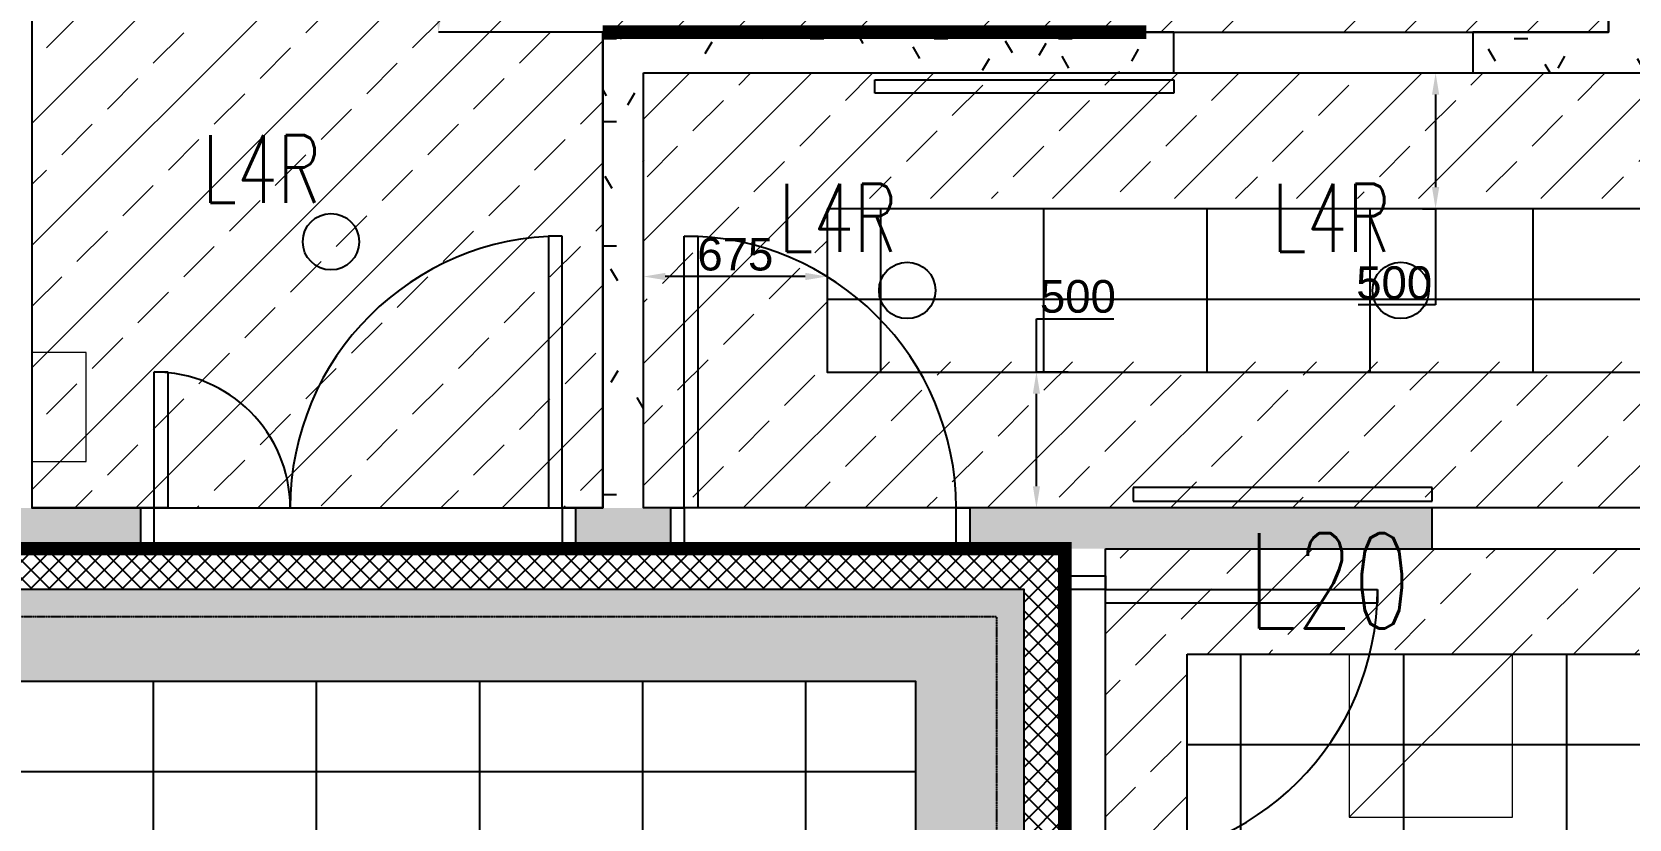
# Model space of a CAD drawing. Header units: millimetres. Extents: x -92759 to 184353, y -15225 to 86714.
# Drawn here: x -52833 to -46958, y 47422 to 50317 of the extents above; entities that cross this region are included whole.
import ezdxf

# ---------------------------------------------------------------- set-up
doc = ezdxf.new("R2010")
doc.units = ezdxf.units.MM
doc.linetypes.add('Dash', pattern=[952.5, 476.25, -476.25])
doc.linetypes.add('HIDDEN', pattern=[0.375, 0.25, -0.125])
doc.layers.get('Defpoints').update_dxf_attribs({"color": 8})
for name, color, linetype in [('0-1', 9, 'Continuous'), ('A-_DOOR----_E', 8, 'Continuous'), ('A-_WALL----_H-1', 9, 'Continuous'), ('A-_WALLPRTN_E', 8, 'Continuous'), ('A-PATT-CONC', 8, 'Continuous'), ('AAG_Dimension', 7, 'Continuous'), ('E-_LITG _ CKT -DB', 1, 'HIDDEN'), ('E-legend', 1, 'Continuous'), ('E-LIGHT----E', 1, 'Continuous'), ('HF', 7, 'Continuous'), ('HFI 02', 7, 'Continuous'), ('M-ACMV_FCU', 5, 'Continuous')]:
    doc.layers.add(name, color=color, linetype=linetype)
for name, color, linetype, lineweight in [('HFI 9MM FPB', 94, 'Continuous', 5), ('M-ACMV_Control Panel', 7, 'Continuous', 25), ('M-ACMV_CP_ HL', 7, 'Continuous', 20)]:
    doc.layers.add(name, color=color, linetype=linetype, lineweight=lineweight)
doc.styles.add('Arial', font='arial.ttf')
doc.styles.add('Simplex', font='simplex_.ttf', dxfattribs={"width": 0.7, "height": 450})
doc.styles.get("Standard").update_dxf_attribs({"font": 'arial.ttf'})
doc.dimstyles.get("Standard").update_dxf_attribs({"dimtxt": 0.18, "dimasz": 0.18, "dimexe": 0.18, "dimexo": 0.0625, "dimgap": 0.09, "dimtad": 0, "dimtih": 1, "dimtoh": 1, "dimdec": 4, "dimzin": 0, "dimdsep": 46, "dimtxsty": 'Standard', "dimcen": 0.09, "dimadec": 0, "dimazin": 0, "dimtfac": 1, "dimtdec": 4, "dimtofl": 0, "dimtmove": 0, "dimatfit": 3, "dimfxl": 1, "dimtolj": 1, "dimtzin": 0, "dimarcsym": 0})
pattern_1 = [(0, (-11870.95, 40538.29), (609.6, 152.4), [50.292, -406.908, 50.292, -406.908, -2438.4]), (0, (-11870.95, 40538.29), (609.6, 152.4), [-914.4, 50.292, -864.108, 50.292, -406.908, -1066.8]), (0, (-11870.95, 40538.29), (609.6, 152.4), [-2286, 50.292, -254.508, 50.292, -711.708]), (120, (-11642.35, 40614.49), (-436.7823, 451.7291), [50.292, -406.908, 50.292, -406.908, -2438.4]), (120, (-11642.35, 40614.49), (-436.7823, 451.7291), [-914.4, 50.292, -864.108, 50.292, -406.908, -1066.8]), (120, (-11642.35, 40614.49), (-436.7823, 451.7291), [-2286, 50.292, -254.508, 50.292, -711.708]), (240, (-11566.15, 40919.29), (-172.8177, -604.1291), [50.292, -406.908, 50.292, -406.908, -2438.4]), (240, (-11566.15, 40919.29), (-172.8177, -604.1291), [-914.4, 50.292, -864.108, 50.292, -406.908, -1066.8]), (240, (-11566.15, 40919.29), (-172.8177, -604.1291), [-2286, 50.292, -254.508, 50.292, -711.708])]

# ---------------------------------------------------------------- blocks, each defined once
blk = doc.blocks.new('IDA - F - Single - Swing1 - 1100L X 2200H -TD-03-10510365-BLK8_RHH_1ST STOREY PLAN')
at = {"layer": 'A-_DOOR----_E'}
for p, q in [((-550, 75), (-500, 75)), ((-500, 75), (-500, -75)), ((500, 75), (550, 75)), ((500, -75), (500, 75)), ((-500, -75), (-550, -75)), ((450, -75), (500, -75)), ((450, -1075), (450, -75)), ((500, -75), (500, -1075)), ((550, -75), (500, -75)), ((500, -1075), (450, -1075))]:
    blk.add_line(p, q, dxfattribs=at)
blk.add_arc((500, -75), 1000, 180, 270, dxfattribs=at)
blk = doc.blocks.new('IDA - F - DoubleUnbalanced - Swing - 1600L X 2200H - TD-02-10538725-BLK8_RHH_1ST STOREY PLAN')
at = {"layer": 'A-_DOOR----_E'}
for p, q in [((1000, 1075), (950, 1075)), ((950, 1075), (950, 75)), ((1000, 75), (1000, 1075)), ((-500, 575), (-450, 575)), ((-500, 75), (-500, 575)), ((-450, 575), (-450, 75)), ((-500, 75), (-550, 75)), ((-450, 75), (-500, 75)), ((-500, -75), (-500, 75)), ((950, 75), (1000, 75)), ((1050, 75), (1000, 75)), ((1000, 75), (1000, -75)), ((-550, -75), (-500, -75)), ((1000, -75), (1050, -75))]:
    blk.add_line(p, q, dxfattribs=at)
for centre, radius, start, end in [((1000, 75), 1000, 90, 180), ((1000, 75), 1000, 90, 180), ((-500, 75), 500, 360, 90), ((-500, 75), 500, 0, 90)]:
    blk.add_arc(centre, radius, start, end, dxfattribs=at)
blk = doc.blocks.new('One-Pane_Sliding_Door_4854 - B8-SD04 1100x2200-10511346-BLK8_RHH_1ST STOREY PLAN')
at = {"layer": 'A-_DOOR----_E'}
for p, q in [((-550, 150), (-1650, 150)), ((-1650, 150), (-1650, 100)), ((-550, 100), (-550, 150)), ((-1650, 100), (-550, 100))]:
    blk.add_line(p, q, dxfattribs=at)
blk = doc.blocks.new('A$Cb2bf8f38')
at = {"layer": 'A-_WALL----_H-1'}
h = blk.add_hatch(dxfattribs=at)
h.set_pattern_fill('FP_1', color=256, style=0, pattern_type=2)
h.set_pattern_definition(pattern_1)
h.paths.add_polyline_path([(-4100, 17625), (-3950, 17625), (-3950, 19500), (-4100, 19500), (-4100, 17700)])
h = blk.add_hatch(dxfattribs=at)
h.set_pattern_fill('FP_1', color=256, style=0, pattern_type=2)
h.set_pattern_definition(pattern_1)
h.paths.add_polyline_path([(-7800, 16025), (-7650, 16025), (-7650, 17775), (-7800, 17775)])
h = blk.add_hatch(dxfattribs=at)
h.set_pattern_fill('FP_1', color=256, style=0, pattern_type=2)
h.set_pattern_definition(pattern_1)
h.paths.add_polyline_path([(-4100, 17625), (-4100, 17775), (-4599, 17775), (-4599, 17625)])
h.paths.add_polyline_path([(-7650, 17625), (-5699, 17625), (-5699, 17775), (-7650, 17775), (-7650, 17700)])
h = blk.add_hatch(dxfattribs=at)
h.set_pattern_fill('FP_1', color=256, style=0, pattern_type=2)
h.set_pattern_definition(pattern_1)
h.paths.add_polyline_path([(-6450, 15875), (-4749, 15875), (-4749, 16025), (-6450, 16025), (-6450, 15933.1)])
h.paths.add_polyline_path([(-7900, 15875), (-7550, 15875), (-7550, 16025), (-7900, 16025), (-7900, 15933.1)])
h.paths.add_polyline_path([(-11350, 15875), (-11350, 16025), (-14900, 16025), (-14900, 15875), (-14327.6, 15875)])
h.paths.add_polyline_path([(-9500, 15875), (-9500, 16025), (-10250, 16025), (-10250, 15875)])
h.paths.add_polyline_path([(51, 15875), (51, 16025), (-3649, 16025), (-3649, 15875)])
h = blk.add_hatch(dxfattribs=at)
h.set_pattern_fill('FP_1', color=256, style=0, pattern_type=2)
h.set_pattern_definition(pattern_1)
h.paths.add_polyline_path([(-5950, 6050), (-5950, 8025), (-6100, 8025), (-6100, 6050), (-6025, 6050)])
h.paths.add_polyline_path([(-5950, 9125), (-5950, 9475), (-6100, 9475), (-6100, 9125), (-6025, 9125)])
h.paths.add_polyline_path([(-5950, 10575), (-5950, 14675), (-6100, 14675), (-6100, 10575), (-6025, 10575)])
h.paths.add_polyline_path([(-6025, 15775), (-5950, 15775), (-5950, 15875), (-6100, 15875), (-6100, 15775)])
at = {"layer": 'A-_WALLPRTN_E'}
for p, q in [((-4100, 19500), (-4100, 17775)), ((-7800, 17775), (-7800, 16025)), ((-5699, 17775), (-7800, 17775)), ((-5699, 17625), (-5699, 17775)), ((-4100, 17775), (-4599, 17775)), ((-4599, 17775), (-4599, 17625)), ((-7650, 16025), (-7650, 17625)), ((-7650, 17625), (-5699, 17625)), ((-4599, 17625), (-3950, 17625)), ((-9500, 16025), (-9900, 16025)), ((-9500, 15875), (-9500, 16025)), ((-7800, 16025), (-7900, 16025)), ((-7900, 16025), (-7900, 15875)), ((-7550, 16025), (-7650, 16025)), ((-7550, 15875), (-7550, 16025)), ((-4749, 16025), (-6450, 16025)), ((-6450, 16025), (-6450, 15875)), ((-4749, 15875), (-4749, 16025)), ((-10250, 15875), (-9500, 15875)), ((-7900, 15875), (-7550, 15875)), ((-6450, 15875), (-6100, 15875)), ((-6100, 15875), (-6100, 15775)), ((-5950, 15875), (-4749, 15875)), ((-5950, 15775), (-5950, 15875)), ((-6100, 15775), (-5950, 15775))]:
    blk.add_line(p, q, dxfattribs=at)
at = {"layer": 'A-_DOOR----_E', "xscale": -1, "rotation": 180}
blk.add_blockref('One-Pane_Sliding_Door_4854 - B8-SD04 1100x2200-10511346-BLK8_RHH_1ST STOREY PLAN', (-5149, 17700), dxfattribs=at)
at = {"layer": 'A-_DOOR----_E'}
for name, p in [('IDA - F - DoubleUnbalanced - Swing - 1600L X 2200H - TD-02-10538725-BLK8_RHH_1ST STOREY PLAN', (-8950, 15950)), ('One-Pane_Sliding_Door_4854 - B8-SD04 1100x2200-10511346-BLK8_RHH_1ST STOREY PLAN', (-4199, 15950))]:
    blk.add_blockref(name, p, dxfattribs=at)
for p, rotation in [((-7000, 15950), 180), ((-6025, 15225), 89.99999999999991)]:
    blk.add_blockref('IDA - F - Single - Swing1 - 1100L X 2200H -TD-03-10510365-BLK8_RHH_1ST STOREY PLAN', p, dxfattribs=dict(at, rotation=rotation))
blk = doc.blocks.new('*D648')
at = {"layer": 'AAG_Dimension', "color": 0, "lineweight": -2, "transparency": 16777216}
for p, q in [((3466.9, 477499.2), (3466.9, 477579.2)), ((3466.9, 477579.2), (3752.8, 477579.2)), ((3779.7, 477499.2), (3466.7, 477499.2)), ((3466.9, 477316.7), (3466.9, 477419.2)), ((4070.9, 477236.7), (3466.7, 477236.7))]:
    blk.add_line(p, q, dxfattribs=at)
at = {"layer": 'AAG_Dimension', "color": 0, "transparency": 16777216}
for points in [[(3453.5, 477419.2), (3480.2, 477419.2), (3466.9, 477499.2)], [(3453.5, 477316.7), (3480.2, 477316.7), (3466.9, 477236.7)]]:
    blk.add_solid(points, dxfattribs=at)
at = {"layer": 'Defpoints', "color": 0, "transparency": 16777216}
for p in [(3466.9, 477499.2), (3779.7, 477499.2), (4071, 477236.7)]:
    blk.add_point(p, dxfattribs=at)
at = {"layer": 'AAG_Dimension', "color": 152, "true_color": 0x2776bb, "transparency": 16777216, "insert": (3619.8, 477660.5), "char_height": 120, "attachment_point": 5, "style": 'Arial'}
blk.add_mtext('\\A1;262', dxfattribs=at)
blk = doc.blocks.new('*D696')
at = {"layer": 'Defpoints', "color": 0, "transparency": 16777216}
for p in [(4221, 476337.8), (4221, 476337.8), (4896, 476337.8)]:
    blk.add_point(p, dxfattribs=at)
at = {"layer": 'HFI 02', "color": 0, "lineweight": -2, "transparency": 16777216}
for p, q in [((4221, 476337.7), (4221, 476337.6)), ((4816, 476337.8), (4301, 476337.8)), ((4896, 476337.9), (4896, 476338))]:
    blk.add_line(p, q, dxfattribs=at)
at = {"layer": 'HFI 02', "color": 0, "transparency": 16777216}
for points in [[(4301, 476351.1), (4301, 476324.5), (4221, 476337.8)], [(4816, 476351.1), (4816, 476324.5), (4896, 476337.8)]]:
    blk.add_solid(points, dxfattribs=at)
at = {"layer": 'HFI 02', "color": 152, "true_color": 0x2776bb, "transparency": 16777216, "insert": (4558.5, 476419.1), "char_height": 120, "attachment_point": 5, "style": 'Arial'}
blk.add_mtext('\\A1;675', dxfattribs=at)
blk = doc.blocks.new('*D692')
at = {"layer": 'Defpoints', "color": 0, "transparency": 16777216}
for p in [(5783.2, 475986.6), (5666.4, 475486.7), (5783.2, 475486.7)]:
    blk.add_point(p, dxfattribs=at)
at = {"layer": 'HFI 02', "color": 0, "lineweight": -2, "transparency": 16777216}
for p, q in [((5666.4, 475986.6), (5666.4, 476182.6)), ((5666.4, 476182.6), (5951.1, 476182.6)), ((5783.1, 475986.6), (5666.2, 475986.6)), ((5666.4, 475566.7), (5666.4, 475906.6)), ((5783.1, 475486.7), (5666.2, 475486.7))]:
    blk.add_line(p, q, dxfattribs=at)
at = {"layer": 'HFI 02', "color": 0, "transparency": 16777216}
for points in [[(5653.1, 475906.6), (5679.7, 475906.6), (5666.4, 475986.6)], [(5653.1, 475566.7), (5679.7, 475566.7), (5666.4, 475486.7)]]:
    blk.add_solid(points, dxfattribs=at)
at = {"layer": 'HFI 02', "color": 152, "true_color": 0x2776bb, "transparency": 16777216, "insert": (5818.8, 476263.9), "char_height": 120, "attachment_point": 5, "style": 'Arial'}
blk.add_mtext('\\A1;500', dxfattribs=at)
blk = doc.blocks.new('*D691')
at = {"layer": 'Defpoints', "color": 0, "transparency": 16777216}
for p in [(7086, 477086.7), (7086, 476586.6), (7134.8, 476586.6)]:
    blk.add_point(p, dxfattribs=at)
at = {"layer": 'HFI 02', "color": 0, "lineweight": -2, "transparency": 16777216}
for p, q in [((7086, 477086.7), (7135, 477086.7)), ((7134.8, 477006.7), (7134.8, 476666.6)), ((7086, 476586.6), (7135, 476586.6)), ((7134.8, 476586.6), (7134.8, 476233.2)), ((7134.8, 476233.2), (6850.1, 476233.2))]:
    blk.add_line(p, q, dxfattribs=at)
at = {"layer": 'HFI 02', "color": 0, "transparency": 16777216}
for points in [[(7121.5, 477006.7), (7148.1, 477006.7), (7134.8, 477086.7)], [(7121.5, 476666.6), (7148.1, 476666.6), (7134.8, 476586.6)]]:
    blk.add_solid(points, dxfattribs=at)
at = {"layer": 'HFI 02', "color": 152, "true_color": 0x2776bb, "transparency": 16777216, "insert": (6982.5, 476314.4), "char_height": 120, "attachment_point": 5, "style": 'Arial'}
blk.add_mtext('\\A1;500', dxfattribs=at)
blk = doc.blocks.new('L20')
at = {"layer": 'E-LIGHT----E', "lineweight": 5}
blk.add_line((-300, -300), (300, 300), dxfattribs=at)
blk.add_lwpolyline([(-300, -300), (300, -300), (300, 300), (-300, 300)], close=True, dxfattribs=at)
at = {"layer": 'E-LIGHT----E', "lineweight": 5, "style": 'Simplex', "width": 0.7}
blk.add_text('L20', height=350, dxfattribs=at).set_placement((-673.7, 394.3))
blk = doc.blocks.new('A$C020d881d')
at = {"layer": 'E-legend', "lineweight": 25}
blk.add_circle((818.7, 172), 103.8, dxfattribs=at)
at = {"layer": 'E-legend', "lineweight": 25, "style": 'Simplex', "width": 0.7}
blk.add_text('L4R', height=250, dxfattribs=at).set_placement((345.2, 314.3))
blk = doc.blocks.new('EL_B8_L1_R4')
at = {"color": 6, "linetype": 'HIDDEN', "ltscale": 40, "const_width": 50}
blk.add_lwpolyline([(13092.9, -27358.3), (13092.9, -43108.3), (10382.9, -43108.3), (10382.9, -42358.3), (6692.9, -42358.3), (6692.9, -42758.3), (2092.9, -42758.3), (2092.9, -35258.3), (-3607.1, -35258.3), (-3607.1, -24683.3), (4692.9, -24683.3), (4692.9, -34658.3), (10992.9, -34658.3), (10992.9, -14008.3), (2242.9, -14008.3), (2242.9, -2458.3), (-3957.1, -2458.3), (-3957.1, -58.3), (842.9, -58.3), (842.9, 3691.7), (2342.9, 3691.7), (2342.9, -58.3), (13092.9, -58.3), (13092.9, -12058.3)], dxfattribs=at)
at = {"color": 1, "linetype": 'HIDDEN', "ltscale": 40, "const_width": 50}
blk.add_lwpolyline([(2992.9, -22783.3), (4992.9, -22783.3)], dxfattribs=at)
at = {"layer": 'E-_LITG _ CKT -DB', "ltscale": 0.5}
for p in [(1174.3, -23726.2), (3294.4, -23905.4), (5109.5, -23905.4)]:
    blk.add_blockref('A$C020d881d', p, dxfattribs=at)
at = {"layer": 'E-legend', "color": 0}
blk.add_blockref('L20', (6039.3, -25370.8), dxfattribs=at)
blk = doc.blocks.new('A$Ce886c8c0')
at = {"layer": 'M-ACMV_Control Panel', "lineweight": 5}
blk.add_lwpolyline([(200, -200), (200, 200), (0, 200), (0, -200)], close=True, dxfattribs=at)
blk.add_solid([(0, -200), (200, -200), (200, 200), (0, -200)], dxfattribs=at)
blk = doc.blocks.new('ACMV_B8L1_R9')
at = {"layer": 'M-ACMV_CP_ HL', "lineweight": 5, "rotation": 180}
blk.add_blockref('A$Ce886c8c0', (237170, -61017.3), dxfattribs=at)
blk = doc.blocks.new('RCP_B8L1')
at = {"layer": 'A-PATT-CONC'}
h = blk.add_hatch(dxfattribs=at)
h.set_pattern_fill('ANSI37', color=256, scale=15)
h.set_pattern_definition([(45, (-200000, 500000), (-33.67596, 33.67596), []), (135, (-200000, 500000), (-33.67596, -33.67596), [])])
h.paths.add_polyline_path([(12070.95033, 486011.70958), (12220.95033, 486011.70958), (12220.95033, 465211.72398), (5620.95034, 465211.72398), (5620.95034, 475186.70967), (-2379.04966, 475186.70967), (-2379.04966, 467793.20229), (-2529.04966, 467793.20229), (-2529.04966, 475336.70967), (5770.95034, 475336.70967), (5770.95034, 465361.72398), (12070.95033, 465361.72398)])
h = blk.add_hatch(dxfattribs=at)
h.set_pattern_fill('ANSI37', color=256, scale=189, angle=45)
h.set_pattern_definition([(90, (11496.95, 485588.2), (-600.075, 0), []), (180, (11496.95, 485588.2), (-6e-14, -600.075), [])])
h.paths.add_polyline_path([(4895.95034, 476586.63836), (4895.95034, 475986.63836), (11496.95033, 475986.63836), (11496.95033, 485588.20958), (10896.45033, 485588.17684), (10896.45033, 480785.95496), (8496.95034, 480785.95496), (8496.95034, 476586.63836)])
h = blk.add_hatch(dxfattribs=at)
h.set_pattern_fill('ANSI37', color=256, scale=189, angle=45)
h.set_pattern_definition([(90, (11620.95, 474949.2), (-600.075, 0), []), (180, (11620.95, 474949.2), (-6e-14, -600.075), [])])
h.paths.add_polyline_path([(6220.95153, 474949.20958), (11620.95153, 474949.20958), (11620.95153, 472549.20958), (6220.95153, 472549.20958)])
h = blk.add_hatch(dxfattribs=at)
h.set_pattern_fill('ANSI37', color=256, scale=189, angle=45)
h.set_pattern_definition([(90, (5220.95, 465249.2), (-600.075, 0), []), (180, (5220.95, 465249.2), (-6e-14, -600.075), [])])
h.paths.add_polyline_path([(-1979.04966, 474849.20967), (5220.95034, 474849.20967), (5220.95034, 465249.22398), (-1979.04966, 465249.22398)])
at = {"layer": 'HFI 9MM FPB'}
h = blk.add_hatch(dxfattribs=at)
h.set_pattern_fill('ANSI33', color=256, scale=50)
h.paths.add_polyline_path([(3420.95034, 503711.71507), (3420.95034, 499961.70958), (14170.95033, 499961.70958), (14170.95033, 498786.70958), (14170.95033, 496961.70958), (14620.95033, 496961.70958), (14620.95033, 495861.70958), (14170.95033, 495861.70958), (14170.95033, 487961.70958), (14770.95033, 487961.70958), (14770.95033, 488411.70958), (17420.95033, 488411.70958), (17420.95033, 489484.4), (17420.95033, 489561.70958), (19070.95033, 489561.70958), (19070.95033, 488561.70958), (18870.95033, 488561.70958), (18870.95033, 487961.70958), (19070.95033, 487961.70958), (19070.95033, 485386.70958), (15770.95033, 485386.70958), (15770.95033, 486036.70958), (14170.95033, 486036.70958), (14170.95033, 474361.70958), (16695.95033, 474361.70958), (16695.95033, 472561.70958), (14827.95033, 472561.70958), (14827.95033, 472661.70958), (14170.95033, 472661.70958), (14170.95033, 456911.7134), (11460.95032, 456911.7134), (11460.95032, 457661.70958), (7770.95034, 457661.70958), (7770.95034, 457211.70958), (3170.94439, 457211.70958), (3170.94439, 464761.70958), (-2529.04966, 464761.70958), (-2529.04966, 475336.70958), (5770.95034, 475336.70958), (5770.95034, 465361.70958), (12071.95033, 465361.70958), (12071.95033, 486011.70958), (3321.95033, 486011.70958), (3321.95033, 497561.70958), (-2879.04966, 497561.70958), (-2879.04966, 499961.70958), (1920.95034, 499961.70958), (1920.95034, 503711.71507), (2120.95034, 503711.71507)])
h.paths.add_polyline_path([(13420.95033, 497861.70958), (13420.95033, 457661.70958), (12820.95033, 457661.70958), (12820.95033, 497861.70958), (-2178.96619, 497861.70958), (-2178.96619, 499661.70958), (13420.95033, 499661.70958)], flags=16)
h.paths.add_polyline_path([(12070.95033, 496961.70958), (3671.95033, 496961.70959), (3671.95033, 486161.70959), (12070.95033, 486161.70958)], flags=16)
h.paths.add_polyline_path([(15120.95033, 488099.20958), (15120.95033, 486299.20958), (16320.95033, 486299.20958), (16320.95033, 485699.20958), (18720.95033, 485699.20958), (18720.95033, 488099.20958)], flags=16)
h.paths.add_polyline_path([(8070.95034, 463261.70958), (11870.95034, 463261.70958), (11870.95034, 459461.70958), (8070.95034, 459461.70958)], flags=0)
h.paths.add_polyline_path([(7920.95034, 463411.70958), (12020.95034, 463411.70958), (12020.95034, 459311.70958), (7920.95034, 459311.70958)], flags=16)
h.paths.add_polyline_path([(-1979.04966, 474849.20967), (5220.95034, 474849.20967), (5220.95034, 465249.22398), (-1979.04966, 465249.22398)], flags=16)
h.paths.add_polyline_path([(-2529.04966, 467793.20229), (-2529.04966, 464761.70958), (3170.94439, 464761.70958), (3170.94439, 457211.70958), (7770.95034, 457211.70958), (7770.95034, 457661.70958), (11460.95032, 457661.70958), (11460.95032, 456911.7134), (14170.95033, 456911.7134), (14170.95033, 472661.70958), (14020.95033, 472661.70958), (14020.95033, 457061.70958), (11610.95032, 457061.70958), (11610.95032, 457811.70958), (7620.95034, 457811.70958), (7620.95034, 457361.70958), (3320.94439, 457361.70958), (3320.94439, 464911.70958), (-2379.04966, 464911.70958), (-2379.04966, 467793.20229), (-2379.04966, 475186.70967), (5620.95034, 475186.70967), (5620.95034, 465211.72398), (12220.95033, 465211.72398), (12220.95033, 486011.70958), (12070.95033, 486011.70958), (12070.95033, 465361.72398), (5770.95034, 465361.72398), (5770.95034, 475336.70967), (-2529.04966, 475336.70967)], flags=16)
h = blk.add_hatch(dxfattribs=at)
h.set_pattern_fill('ANSI33', color=256, scale=50)
h.paths.add_polyline_path([(4220.95034, 477086.71269), (7920.95039, 477086.71269), (7920.95039, 478961.70958), (8370.95034, 478961.70958), (8370.95034, 479561.70958), (7920.95034, 479561.70958), (7920.95034, 481361.70958), (10470.95033, 481361.70958), (10470.95033, 485861.70958), (11921.95033, 485861.70958), (11921.95033, 475486.70958), (4220.95034, 475486.70958)])
h.paths.add_polyline_path([(4895.95034, 476624.63836), (4895.95034, 476024.63836), (11496.95033, 476024.63836), (11496.95033, 485626.20958), (10896.45033, 485626.17684), (10896.45033, 480823.95496), (8496.95034, 480823.95496), (8496.95034, 476624.63836)], flags=16)
h = blk.add_hatch(dxfattribs=at)
h.set_pattern_fill('ANSI33', color=256, scale=50)
h.set_pattern_definition([(45, (-200000, 500000), (-224.5064, 224.5064), []), (45, (-199775.5, 500000), (-224.5064, 224.5064), [158.75, -79.375])])
h.paths.add_polyline_path([(7770.95039, 481361.70958), (1970.95034, 481361.70958), (1970.95034, 475486.70958), (4070.95034, 475486.70958), (4070.95034, 477236.71269), (7770.95039, 477236.71269)])
h.paths.add_polyline_path([(2170.95039, 481099.21114), (7570.95039, 481099.21114), (7570.95038, 477499.21114), (2170.95038, 477499.21114)], flags=16)
h = blk.add_hatch(dxfattribs=at)
h.set_pattern_fill('ANSI33', color=256, scale=50)
h.paths.add_polyline_path([(5920.95034, 475336.70958), (11921.95033, 475336.70958), (11921.95033, 472161.93641), (5920.95034, 472161.93641)])
h.paths.add_polyline_path([(6220.95153, 474949.20958), (11620.95153, 474949.20958), (11620.95153, 472549.20958), (6220.95153, 472549.20958)], flags=16)
at = {"layer": 'HF'}
for points in [[(-2529.04966, 464761.70958), (-2529.04966, 475336.70958), (5770.95034, 475336.70958), (5770.95034, 465361.70958), (12071.95033, 465361.70958), (12071.95033, 486011.70958), (3321.95033, 486011.70958), (3321.95033, 497561.70958)], [(-2529.04966, 467793.20229), (-2529.04966, 475336.70967), (5770.95034, 475336.70967), (5770.95034, 465361.72398), (12070.95033, 465361.72398), (12070.95033, 486011.70958), (12220.95033, 486011.70958), (12220.95033, 465211.72398), (5620.95034, 465211.72398), (5620.95034, 475186.70967), (-2379.04966, 475186.70967), (-2379.04966, 467793.20229)]]:
    blk.add_lwpolyline(points, dxfattribs=at)
at = {"layer": 'HF', "linetype": 'Dash', "ltscale": 0.0005}
blk.add_lwpolyline([(12220.95033, 486011.70958), (12320.95033, 486011.70958), (12320.95033, 465111.72398), (5520.95034, 465111.72398), (5520.95034, 475086.70967), (-2279.04966, 475086.70967), (-2279.04966, 467793.20229), (-2279.04966, 465011.70958), (3420.94439, 465011.70958), (3420.94439, 457461.70958), (7520.95034, 457461.70958), (7520.95034, 457911.70958), (11710.95032, 457911.70958), (11710.95032, 457161.70958), (13920.95033, 457161.70958), (13920.95033, 472661.70958), (14020.95033, 472661.70958)], dxfattribs=at)
at = {"layer": 'HF'}
for points in [[(4220.95034, 477086.71269), (7920.95039, 477086.71269), (7920.95039, 478961.70958), (8370.95034, 478961.70958), (8370.95034, 479561.70958), (7920.95034, 479561.70958), (7920.95034, 481361.70958), (10470.95033, 481361.70958), (10470.95033, 485861.70958), (11921.95033, 485861.70958), (11921.95033, 475486.70958), (4220.95034, 475486.70958)], [(4895.95034, 476586.63836), (4895.95034, 475986.63836), (11496.95033, 475986.63836), (11496.95033, 485588.20958), (10896.45033, 485588.17684), (10896.45033, 480785.95496), (8496.95034, 480785.95496), (8496.95034, 476586.63836)], [(7770.95039, 481361.70958), (1970.95034, 481361.70958), (1970.95034, 475486.70958), (4070.95034, 475486.70958), (4070.95034, 477236.71269), (7770.95039, 477236.71269)], [(5920.95034, 475336.70958), (11921.95033, 475336.70958), (11921.95033, 472161.93641), (5920.95034, 472161.93641)], [(6220.95153, 474949.20958), (11620.95153, 474949.20958), (11620.95153, 472549.20958), (6220.95153, 472549.20958)], [(-1979.04966, 474849.20967), (5220.95034, 474849.20967), (5220.95034, 465249.22398), (-1979.04966, 465249.22398)]]:
    blk.add_lwpolyline(points, close=True, dxfattribs=at)
at = {"layer": 'AAG_Dimension'}
dim = blk.add_linear_dim(base=(3466.869576, 477499.211141), p1=(4070.95034, 477236.712692), p2=(3779.744764, 477499.211141), angle=90, dimstyle='Standard', dxfattribs=at)
dim.commit()
dim.dimension.update_dxf_attribs({"geometry": '*D648', "text_midpoint": (3619.843655, 477660.479899)})
at = {"layer": 'HFI 02'}
for base, p1, p2, picture, middle in [((7134.81207, 476586.63836), (7085.95177, 477086.71269), (7085.95177, 476586.63836), '*D691', (6982.4519, 476233.15051)), ((5666.4059, 475486.70958), (5783.19837, 475986.63836), (5783.19837, 475486.70958), '*D692', (5818.76607, 476182.64365))]:
    dim = blk.add_linear_dim(base=base, p1=p1, p2=p2, angle=90, dimstyle='Standard', dxfattribs=at)
    dim.commit()
    dim.dimension.update_dxf_attribs({"geometry": picture, "text_midpoint": middle, "dimtype": 128})
dim = blk.add_linear_dim(base=(4220.95034, 476337.81176), p1=(4895.95034, 476337.81176), p2=(4220.95034, 476337.81176), dimstyle='Standard', dxfattribs=at)
dim.commit()
dim.dimension.update_dxf_attribs({"geometry": '*D696', "text_midpoint": (4558.45034, 476419.08052)})

msp = doc.modelspace()

# ---------------------------------------------------------------- block references
at = {"layer": '0-1'}
msp.add_blockref('A$Cb2bf8f38', (-42933, 32541.2), dxfattribs=at)

# ---------------------------------------------------------------- next in the draw order: block references
at = {"color": 0}
msp.add_blockref('EL_B8_L1_R4', (-53725.9, 73099.6), dxfattribs=at)
at = {"layer": 'A-PATT-CONC', "color": 152, "true_color": 0x2776bb}
msp.add_blockref('RCP_B8L1', (-54804, -426920.5), dxfattribs=at)

# ---------------------------------------------------------------- next in the draw order: block references
at = {"layer": 'M-ACMV_FCU', "color": 5}
msp.add_blockref('ACMV_B8L1_R9', (-289803, 109954.6), dxfattribs=at)

doc.saveas('drawing.dxf')
